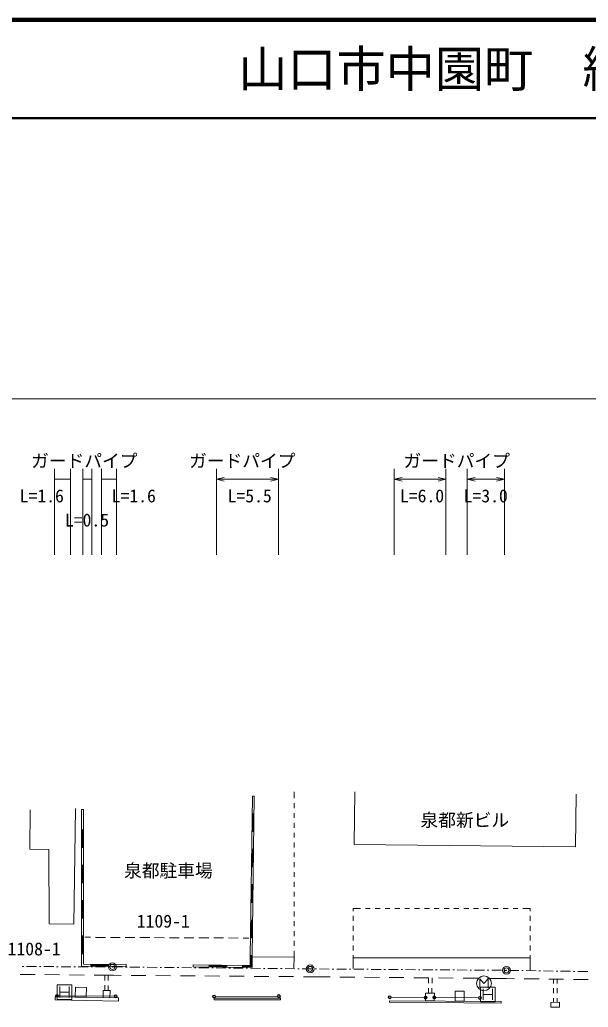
# Model space of a CAD drawing. Units: millimetres, scale not verified. Extents: x 40000 to 680000, y 20000 to 380000.
# Drawn here: x 382846 to 440598, y 279660 to 380000 of the extents above; entities that cross this region are included whole.
import ezdxf
from ezdxf.enums import TextEntityAlignment as Align

# ---------------------------------------------------------------- set-up
doc = ezdxf.new("R2010")
doc.units = ezdxf.units.MM
doc.header["$LTSCALE"] = 1000
doc.header["$PDMODE"] = 32
doc.header["$PDSIZE"] = 500
for name, color, linetype, lineweight in [('M-BGD', 7, 'Continuous', 13), ('M-BGD-EXST', 7, 'Continuous', 13), ('M-BMK-ROW', 30, 'Continuous', 13), ('M-STR-HTXT', 7, 'Continuous', 13), ('M-TTL', 2, 'Continuous', 140), ('M-TTL-LINE', 7, 'Continuous', 50)]:
    doc.layers.add(name, color=color, linetype=linetype, lineweight=lineweight)
doc.layers.add('M-BMK-HTXT', color=7, linetype='Continuous')
doc.layers.add('M-TTL-TXT', color=7, linetype='Continuous')
doc.styles.add('ＭＳ ゴシック', font='')
doc.styles.get('ＭＳ ゴシック').set_extended_font_data('MS Gothic')

msp = doc.modelspace()

# ---------------------------------------------------------------- linework, layer by layer
at = {"layer": 'M-BGD'}
for p, q in [((406474, 301118), (406258, 284792)), ((406674, 301116), (406458, 284792)), ((406674, 301116), (406474, 301118)), ((410711, 300897), (410711, 301546)), ((416827, 296188), (416881, 301546)), ((439307, 295961), (439361, 301319)), ((410711, 299897), (410711, 300397)), ((389126, 283847), (389115, 299746)), ((389115, 299746), (389315, 299746)), ((389326, 284046), (389315, 299746)), ((406650, 299316), (406450, 299318)), ((406490, 299318), (406466, 297518)), ((406530, 299317), (406506, 297517)), ((406570, 299317), (406546, 297517)), ((406610, 299316), (406586, 297516)), ((410711, 298897), (410711, 299397)), ((410711, 297897), (410711, 298397)), ((389317, 297703), (389117, 297703)), ((389158, 295903), (389157, 297703)), ((389198, 295903), (389197, 297703)), ((389238, 295903), (389237, 297703)), ((389278, 295903), (389277, 297703)), ((406426, 297519), (406626, 297516)), ((410711, 296897), (410711, 297397)), ((410711, 295897), (410711, 296397)), ((439307, 295961), (416827, 296188)), ((389118, 295903), (389318, 295903)), ((406602, 295716), (406402, 295719)), ((406442, 295718), (406419, 293918)), ((406482, 295718), (406459, 293918)), ((406522, 295717), (406499, 293917)), ((406562, 295717), (406539, 293917)), ((410711, 294897), (410711, 295397)), ((389319, 294103), (389119, 294103)), ((389161, 292303), (389159, 294103)), ((389201, 292303), (389199, 294103)), ((389241, 292303), (389239, 294103)), ((389281, 292303), (389279, 294103)), ((410711, 293897), (410711, 294397)), ((406379, 293919), (406579, 293916)), ((410711, 292897), (410711, 293397)), ((389121, 292303), (389321, 292303)), ((406555, 292116), (406355, 292119)), ((406395, 292118), (406371, 290319)), ((406435, 292118), (406411, 290318)), ((406475, 292117), (406451, 290318)), ((406515, 292117), (406491, 290317)), ((410711, 291897), (410711, 292397)), ((410711, 290897), (410711, 291397)), ((389322, 290503), (389122, 290503)), ((389163, 288703), (389162, 290503)), ((389203, 288703), (389202, 290503)), ((389243, 288703), (389242, 290503)), ((389283, 288703), (389282, 290503)), ((406331, 290319), (406531, 290317)), ((410711, 289897), (410711, 290397)), ((410711, 288897), (410711, 289397)), ((416711, 289438), (416711, 289688)), ((416711, 289688), (417455, 289688)), ((417955, 289688), (418455, 289688)), ((418955, 289688), (419455, 289688)), ((419955, 289688), (420455, 289688)), ((420955, 289688), (421455, 289688)), ((421955, 289688), (422455, 289688)), ((422955, 289688), (423455, 289688)), ((423955, 289688), (424455, 289688)), ((424955, 289688), (425455, 289688)), ((425955, 289688), (426455, 289688)), ((426955, 289688), (427455, 289688)), ((427955, 289688), (428455, 289688)), ((428955, 289688), (429455, 289688)), ((429955, 289688), (430455, 289688)), ((430955, 289688), (431455, 289688)), ((431955, 289688), (432455, 289688)), ((432955, 289688), (433455, 289688)), ((433955, 289688), (434699, 289688)), ((434699, 289438), (434699, 289688)), ((389123, 288703), (389323, 288703)), ((406507, 288517), (406307, 288519)), ((406347, 288519), (406323, 286719)), ((406387, 288518), (406363, 286718)), ((406427, 288518), (406403, 286718)), ((406467, 288517), (406443, 286717)), ((410711, 287897), (410711, 288397)), ((416711, 288438), (416711, 288938)), ((434699, 288438), (434699, 288938)), ((410711, 286897), (410711, 287397)), ((416711, 287438), (416711, 287938)), ((434699, 287438), (434699, 287938)), ((389324, 286903), (389124, 286903)), ((389165, 285103), (389164, 286903)), ((389205, 285103), (389204, 286903)), ((389245, 285103), (389244, 286903)), ((389285, 285103), (389284, 286903)), ((390048, 286765), (389472, 286768)), ((391548, 286758), (390548, 286762)), ((393048, 286750), (392048, 286755)), ((394547, 286743), (393547, 286748)), ((396047, 286736), (395047, 286741)), ((397547, 286728), (396547, 286733)), ((399047, 286721), (398047, 286726)), ((400547, 286714), (399547, 286719)), ((402047, 286706), (401047, 286711)), ((403547, 286699), (402547, 286704)), ((405047, 286692), (404047, 286697)), ((406123, 286687), (405547, 286689)), ((406283, 286720), (406483, 286717)), ((410711, 285897), (410711, 286397)), ((416711, 286438), (416711, 286938)), ((434699, 286438), (434699, 286938)), ((389125, 285103), (389325, 285103)), ((410711, 284749), (410711, 285397)), ((416711, 285438), (416711, 285938)), ((434699, 285438), (434699, 285938)), ((393668, 284010), (389326, 284046)), ((390069, 284040), (390067, 283840)), ((391868, 283985), (390068, 284000)), ((391867, 283825), (391869, 284025)), ((393667, 283810), (393668, 284010)), ((406258, 284792), (406267, 283914)), ((406458, 284792), (406258, 284792)), ((406459, 284917), (406259, 284920)), ((406298, 284792), (406299, 284919)), ((406307, 283874), (406298, 284792)), ((406339, 284919), (406338, 284792)), ((406338, 284792), (406348, 283833)), ((406378, 284792), (406379, 284918)), ((406388, 283793), (406378, 284792)), ((406419, 284918), (406418, 284792)), ((406418, 284792), (406429, 283753)), ((410711, 284749), (406458, 284792)), ((406458, 284792), (406469, 283712)), ((410700, 283649), (410711, 284749)), ((416700, 283588), (416711, 284688)), ((416711, 284688), (416711, 284938)), ((416711, 284688), (434699, 284688)), ((434698, 283407), (434699, 284688)), ((434699, 284688), (434699, 284938)), ((382897, 282998), (384397, 282984)), ((385397, 282974), (386897, 282960)), ((393667, 283810), (389126, 283847)), ((391867, 283865), (390067, 283880)), ((391868, 283945), (390068, 283960)), ((391868, 283905), (390068, 283920)), ((400458, 283757), (400459, 283957)), ((406469, 283712), (400458, 283757)), ((406267, 283914), (400459, 283957)), ((402074, 283945), (402073, 283745)), ((403873, 283852), (402073, 283865)), ((403873, 283812), (402073, 283825)), ((403873, 283772), (402073, 283785)), ((403874, 283892), (402074, 283905)), ((403873, 283732), (403874, 283931)), ((405469, 283720), (405470, 283920)), ((406388, 283793), (405469, 283800)), ((405469, 283760), (406429, 283753)), ((406307, 283874), (405470, 283880)), ((405470, 283840), (406348, 283833)), ((387897, 282950), (389397, 282936)), ((390397, 282927), (392368, 282908)), ((391502, 282916), (391493, 282389)), ((391827, 282913), (391822, 282384)), ((392368, 282908), (393161, 282902)), ((394160, 282894), (395660, 282883)), ((396660, 282875), (398160, 282864)), ((399160, 282856), (400660, 282845)), ((401660, 282837), (403160, 282826)), ((404160, 282818), (405660, 282807)), ((406660, 282799), (408160, 282787)), ((409160, 282780), (410660, 282768)), ((411660, 282761), (412452, 282755)), ((412452, 282755), (414375, 282737)), ((415375, 282728), (416875, 282714)), ((417875, 282705), (419375, 282692)), ((420375, 282683), (421875, 282669)), ((422875, 282660), (424375, 282646)), ((424374, 282113), (424378, 282646)), ((424751, 282643), (424737, 282110)), ((425375, 282637), (426875, 282624)), ((427875, 282614), (429375, 282601)), ((430375, 282592), (432297, 282574)), ((432297, 282574), (433098, 282564)), ((434098, 282552), (435598, 282533)), ((436598, 282520), (438098, 282501)), ((437054, 282514), (437057, 282087)), ((437435, 282510), (437439, 282085)), ((439098, 282489), (440597, 282470)), ((386632, 280450), (386632, 281950)), ((386632, 281950), (388132, 281950)), ((386914, 281763), (386914, 280638)), ((386914, 281200), (387851, 281200)), ((387851, 281763), (387851, 280638)), ((388132, 281950), (388132, 280450)), ((391483, 281889), (391474, 281362)), ((391818, 281884), (391813, 281355)), ((424367, 281079), (424371, 281613)), ((424724, 281610), (424710, 281077)), ((429651, 280211), (429651, 281711)), ((429651, 281711), (431151, 281711)), ((429932, 281523), (429932, 280398)), ((429932, 280961), (430870, 280961)), ((430870, 281523), (430870, 280398)), ((431151, 281711), (431151, 280211)), ((437059, 281587), (437062, 281087)), ((437443, 281585), (437447, 281085)), ((388132, 280450), (386632, 280450)), ((386789, 280819), (392450, 280772)), ((402740, 280748), (409025, 280798)), ((420576, 280675), (423918, 280645)), ((425111, 280654), (429446, 280615)), ((431151, 280211), (429651, 280211)), ((437065, 280587), (437067, 280160)), ((437452, 280585), (437455, 280161))]:
    msp.add_line(p, q, dxfattribs=at)
msp.add_lwpolyline([(383887, 299716), (383863, 295737), (385788, 295703), (385830, 288121), (388354, 288111), (388519, 299861)], dxfattribs=at)
for points in [[(388477, 280694), (389591, 280672), (389610, 281672), (388496, 281693)], [(391307, 280639), (392000, 280625), (392014, 281351), (391321, 281365)], [(424066, 280304), (424959, 280298), (424964, 281075), (424071, 281081)], [(427067, 280284), (427991, 280278), (427998, 281282), (427073, 281288)], [(386444, 280733), (392878, 280608), (392872, 280282), (386438, 280407)], [(409320, 280404), (402590, 280404), (402590, 280581), (409320, 280581)], [(420400, 280327), (431741, 280254), (431740, 280088), (420399, 280161)], [(436808, 280159), (437687, 280162), (437689, 279664), (436810, 279660)]]:
    msp.add_lwpolyline(points, close=True, dxfattribs=at)
for centre, radius in [((386639, 280820), 150), ((386639, 280820), 120), ((386639, 280820), 100), ((392600, 280771), 150), ((392600, 280771), 120), ((392600, 280771), 100), ((402590, 280747), 150), ((402590, 280747), 120), ((402590, 280747), 100), ((409175, 280799), 150), ((409175, 280799), 120), ((409175, 280799), 100), ((420426, 280676), 150), ((420426, 280676), 120), ((420426, 280676), 100), ((424068, 280644), 150), ((424068, 280644), 120), ((424068, 280644), 100), ((424961, 280655), 150), ((424961, 280655), 120), ((424961, 280655), 100), ((429596, 280614), 150), ((429596, 280614), 120), ((429596, 280614), 100)]:
    msp.add_circle(centre, radius, dxfattribs=at)
at = {"layer": 'M-BGD-EXST'}
for p, q in [((429592, 281640), (429592, 282540)), ((429592, 282540), (430004, 282090)), ((430004, 282090), (430417, 282540)), ((430417, 282540), (430417, 281640))]:
    msp.add_line(p, q, dxfattribs=at)
msp.add_circle((430004, 282090), 750, dxfattribs=at)
at = {"layer": 'M-BMK-ROW'}
for p, q in [((383095, 283799), (383245, 283799)), ((383545, 283797), (384545, 283793)), ((384845, 283791), (384995, 283791)), ((385295, 283789), (386295, 283785)), ((386595, 283783), (386745, 283783)), ((387045, 283781), (388045, 283777)), ((388345, 283775), (388495, 283774)), ((388795, 283773), (389795, 283769)), ((390095, 283767), (390245, 283766)), ((390545, 283765), (391545, 283760)), ((391845, 283759), (391995, 283758)), ((392295, 283757), (393295, 283747)), ((393595, 283744), (393745, 283742)), ((394045, 283739), (395045, 283730)), ((395345, 283727), (395495, 283725)), ((395795, 283722), (396795, 283712)), ((397095, 283709), (397245, 283708)), ((397545, 283705), (398545, 283695)), ((398845, 283692), (398995, 283690)), ((399295, 283688), (400295, 283678)), ((400595, 283675), (400745, 283673)), ((401045, 283670), (402045, 283660)), ((402345, 283657), (402495, 283656)), ((402795, 283653), (403795, 283643)), ((404095, 283640), (404245, 283638)), ((404545, 283636), (405545, 283626)), ((405845, 283623), (405995, 283621)), ((406295, 283618), (407295, 283608)), ((407595, 283605), (407745, 283604)), ((408045, 283601), (409045, 283591)), ((409345, 283588), (409495, 283587)), ((409794, 283584), (410794, 283574)), ((411094, 283571), (411244, 283569)), ((411544, 283566), (412352, 283558)), ((412352, 283558), (412544, 283557)), ((412844, 283555), (412994, 283553)), ((413294, 283551), (414294, 283544)), ((414594, 283541), (414744, 283540)), ((415044, 283538), (416044, 283530)), ((416344, 283528), (416494, 283527)), ((416794, 283525), (417794, 283517)), ((418094, 283515), (418244, 283514)), ((418544, 283512), (419544, 283504)), ((419844, 283502), (419994, 283501)), ((420294, 283498), (421294, 283491)), ((421594, 283489), (421744, 283487)), ((422044, 283485), (423044, 283478)), ((423344, 283475), (423494, 283474)), ((423794, 283472), (424794, 283464)), ((425094, 283462), (425244, 283461)), ((425544, 283459), (426544, 283451)), ((426844, 283449), (426994, 283448)), ((427294, 283446), (428294, 283438)), ((428594, 283436), (428744, 283435)), ((429044, 283432), (430044, 283425)), ((430344, 283423), (430494, 283421)), ((430794, 283419), (431794, 283412)), ((432094, 283409), (432244, 283408)), ((432544, 283404), (433544, 283389)), ((433844, 283385), (433994, 283382)), ((434294, 283378), (435293, 283363)), ((435593, 283358), (435743, 283356)), ((436043, 283352), (437043, 283337)), ((437343, 283332), (437493, 283330)), ((437793, 283326), (438793, 283311)), ((439093, 283306), (439243, 283304)), ((439543, 283299), (440543, 283284))]:
    msp.add_line(p, q, dxfattribs=at)
for centre in [(392257, 283757), (412352, 283558), (432293, 283408)]:
    msp.add_circle(centre, 400, dxfattribs=at)
for p in [(392257, 283757), (412352, 283558), (432293, 283408)]:
    msp.add_point(p, dxfattribs=at)
at = {"layer": 'M-STR-HTXT'}
for p, q in [((338363, 341497), (554982, 341497)), ((386367, 334354), (386367, 325642)), ((387997, 334354), (387997, 325642)), ((389259, 334354), (389259, 325642)), ((390152, 334354), (390152, 325642)), ((391151, 334354), (391151, 325642)), ((392676, 334354), (392676, 325642)), ((402824, 334354), (402824, 325642)), ((409133, 334354), (409133, 325642)), ((420884, 334354), (420884, 325642)), ((426142, 334354), (426142, 325642)), ((428298, 334354), (428298, 325642)), ((432083, 334354), (432083, 325642)), ((386367, 333303), (387997, 333303)), ((389259, 333303), (390152, 333303)), ((391151, 333303), (392676, 333303)), ((402824, 333303), (403624, 333503)), ((402824, 333303), (409133, 333303)), ((402824, 333303), (403624, 333103)), ((409133, 333303), (408333, 333503)), ((409133, 333303), (408333, 333103)), ((420884, 333303), (421684, 333503)), ((420884, 333303), (426142, 333303)), ((420884, 333303), (421684, 333103)), ((426142, 333303), (425342, 333503)), ((426142, 333303), (425342, 333103)), ((428298, 333303), (429098, 333503)), ((428298, 333303), (432083, 333303)), ((428298, 333303), (429098, 333103)), ((432083, 333303), (431283, 333503)), ((432083, 333303), (431283, 333103))]:
    msp.add_line(p, q, dxfattribs=at)
at = {"layer": 'M-TTL'}
msp.add_line((680000, 380000), (40000, 380000), dxfattribs=at)
at = {"layer": 'M-TTL-LINE'}
msp.add_line((40000, 370000), (680000, 370000), dxfattribs=at)

# ---------------------------------------------------------------- texts
at = {"layer": 'M-BGD', "style": 'ＭＳ ゴシック'}
for s, p in [('泉都新ビル', (428059, 297621)), ('泉都駐車場', (397950, 292482))]:
    msp.add_text(s, height=1320, dxfattribs=at).set_placement(p, align=Align.BOTTOM_CENTER)
at = {"layer": 'M-BMK-HTXT', "style": 'ＭＳ ゴシック'}
for s, p in [('1109-1', (397426, 287355)), ('1108-1', (384303, 284532))]:
    msp.add_text(s, height=1320, dxfattribs=at).set_placement(p, align=Align.BOTTOM_CENTER)
at = {"layer": 'M-STR-HTXT', "style": 'ＭＳ ゴシック'}
for s, p in [('ガードパイプ', (389401, 334124)), ('ガードパイプ', (405453, 334124)), ('ガードパイプ', (427237, 334124)), ('L=1.6', (385085, 330566)), ('L=1.6', (394429, 330566)), ('L=5.5', (406204, 330566)), ('L=6.0', (423713, 330566)), ('L=3.0', (430180, 330566)), ('L=0.5', (389677, 328111))]:
    msp.add_text(s, height=1320, dxfattribs=at).set_placement(p, align=Align.BOTTOM_CENTER)
at = {"layer": 'M-TTL-TXT', "style": 'ＭＳ ゴシック'}
msp.add_text('山口市中園町\u3000緑町\u3000泉都町\u3000熊野町', height=3666, dxfattribs=at).set_placement((405024, 375000), align=Align.MIDDLE_LEFT)

doc.saveas('drawing.dxf')
